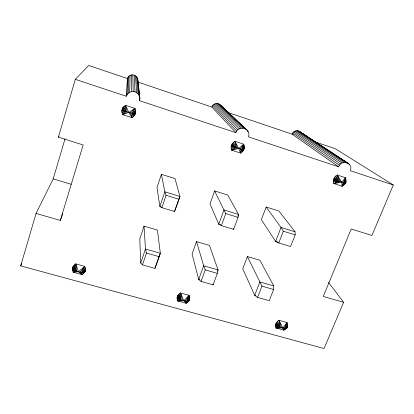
<?xml version="1.0" encoding="UTF-8"?>
<svg xmlns="http://www.w3.org/2000/svg" width="414" height="414" viewBox="0 0 414 414"><rect width="100%" height="100%" fill="white"/><g stroke="black" fill="none" stroke-linecap="round" stroke-linejoin="round"><path stroke-width="0.62" d="M36.059 213.422L60.315 220.439L83.167 144.962L58.379 137.189L75.317 79.338L126.213 96.245L128.159 93.207L131.383 91.577L131.393 74.96C134.234 74.38 137.189 76.383 137.784 79.203L139.906 98.894L139.585 100.69L235.918 132.692C238.345 124.464 251.717 128.723 248.421 136.848L338.6 166.811C340.991 159.028 353.835 162.852 350.322 170.703L393.3 184.986L371.917 235.483L351.212 228.994L323.251 296.45L343.604 302.334L324.043 348.531L20.7 265.876L36.059 213.422L53.204 178.879L65.07 138.721M345.949 180.944L345.53 177.746L337.26 175.024C334.227 176.519 332.494 180.354 333.839 183.547L342.093 186.243L345.85 182.895L345.949 180.944L344.686 184.049L345.85 182.895L345.514 182.558L345.949 180.944L345.762 183.081L344.37 182.947L338.481 181.016L333.829 178.729M125.551 105.27L125.411 111.2L122.616 114.611L132.03 117.685C135.362 116.039 136.718 111.645 134.985 108.38L125.551 105.27C122.208 106.926 120.857 111.345 122.616 114.611L128.775 112.432L134.985 108.38L132.133 113.405L132.03 117.685L128.775 112.432L125.551 105.27L127.031 111.827L132.133 113.405L135.45 113.679M129.66 92.177L130.079 75.415L131.393 74.96M273.644 289.505L273.742 285.939L259.935 260.271L247.375 256.571L242.754 268.769L254.703 295.327L257.586 297.418L269.229 300.709L273.644 289.505L261.964 286.157L247.375 256.571M73.283 266.083L72.331 269.121L74.07 269.757L74.37 264.841L75.317 270.508L73.164 272.2L78.463 271.724L84.792 266.409L81.744 272.283L82.169 274.673L78.463 271.724L75.767 263.904L75.317 270.508L72.528 270.709L74.07 269.757L73.283 266.083L73.164 268.976C76.3 271.517 81.123 273.276 85.005 271.625L85.605 269.488L84.792 266.409L75.767 263.904C72.745 265.322 71.374 269.317 73.164 272.2L82.169 274.673L84.642 272.515L85.336 271.061M128.159 93.207L128.93 76.207L130.079 75.415M126.984 94.594L128.029 77.273L128.93 76.207M334.657 177.233L334.538 179.19L333.405 180.354L336.944 180.375L335.826 175.966L338.481 181.016L333.839 183.547L341.7 182.191L345.53 177.746L343.522 185.301L345.26 183.097L345.954 179.298L344.37 182.947L342.093 186.243L341.7 182.191L337.26 175.024L338.481 181.016L333.41 182L336.944 180.375L334.657 177.233L335.599 179.748L333.405 180.354M126.213 96.245L127.445 78.541L128.029 77.273M287.254 327.443L287.414 323.883L286.974 322.516L279.005 320.307C276.257 321.606 274.539 325.078 275.947 327.935L283.9 330.118L287.031 327.96L287.451 325.337L287.031 327.96M189.653 298.277L188.8 300.869L187.956 301.149L189.653 298.277L189.265 300.404L187.516 302.36L186.15 303.255L177.699 300.931C176.1 298.059 177.668 294.333 180.545 292.983L189.017 295.332L189.653 298.277L189.265 300.404L188.603 301.175C184.556 301.351 179.521 300.181 177.358 296.476M275.817 323.67L278.415 326.082L277.654 321.176L279.807 326.853L275.947 327.935L282.829 328.012L286.974 322.516L285.241 329.254L286.426 328.292L287.414 323.883L285.479 328.416L283.9 330.118L279.005 320.307L279.807 326.853L275.496 326.574L278.415 326.082L276.568 322.325L276.35 324.436L275.45 325.119L282.829 328.012L286.426 328.292L287.451 325.337M244.301 147.555C244.338 149.987 242.475 151.917 240.503 153.087L231.695 150.21C230.148 146.975 231.711 142.866 234.893 141.293L243.717 144.201L244.301 147.555L243.127 150.799L242.883 149.547L244.301 147.555L243.127 150.799M238.05 217.355L238.531 214.426L227.778 195.03L214.638 190.932L210.012 203.879L218.778 224.243L221.381 225.64L233.62 229.335L238.05 217.355L225.77 213.598L214.638 190.932M231.462 145.159L234.013 146.639L233.429 142.276L235.478 147.265L231.695 150.21L238.769 148.466L243.717 144.201L240.503 153.087L238.769 148.466L234.893 141.293L235.478 147.265L231.172 148.585L234.013 146.639L232.259 143.596L231.933 145.547L231.09 146.861L234.013 146.639L240.358 148.957L242.883 149.547L243.649 149.609L243.924 149.247M137.784 79.203L137.66 81.993L211.854 107.045L235.918 132.692M178.087 295.079L177.678 297.2L177.047 297.987L179.438 298.799L179.174 293.883L180.763 299.56L177.699 300.931L183.847 300.745L189.017 295.332L186.15 303.255L183.847 300.745L180.545 292.983L180.763 299.56L177.161 299.508L179.438 298.799L178.087 295.079L178.382 297.997L177.047 297.987M283.9 330.118L284.252 328.318L286.974 322.516M217.34 273.359L218.033 269.902L209.5 245.409L196.536 241.585L192.08 254.046L198.71 279.466L201.038 281.422L213.096 284.837L217.34 273.359L205.246 269.892L203.683 265.772L196.536 241.585M135.766 111.899L134.685 115.304L133.52 113.71L135.606 110.093L132.133 113.405L133.515 116.67L133.52 113.71L135.766 111.899L134.576 113.86L134.685 115.304M85.605 269.488L84.642 272.515L83.147 272.257L85.419 267.905L81.744 272.283L83.561 273.747L83.147 272.257L85.605 269.488L84.259 272.034L84.642 272.515M122.125 109.306L124.029 110.6L124.055 106.294L125.411 111.2L121.985 112.903L124.029 110.6L122.886 107.671L121.814 111.092L124.029 110.6L127.031 111.827L122.616 114.611M342.093 186.243L343.154 182.636L345.53 177.746M144.051 226.122L139.782 238.857L140.713 263.04L142.452 264.851L154.95 268.386L160.332 253.29L157.434 230.065L144.051 226.122L145.464 249.011L146.468 253.032L142.452 264.851M161.419 174.325L156.978 187.568L159.882 206.451L161.874 207.673L174.568 211.507L179.945 196.438L174.993 178.563L161.419 174.325L164.844 191.801L166.071 195.325L161.874 207.673M140.713 263.04L145.464 249.011L160.332 253.29L154.95 268.386M174.568 211.507L179.945 196.438L164.844 191.801L159.882 206.451L161.087 206.814M60.315 220.439L62.705 213.743M201.038 281.422L205.246 269.892M221.381 225.64L225.77 213.598M217.593 271.087L218.033 269.902L203.683 265.772L198.71 279.466L199.952 279.817M237.879 216.201L238.531 214.426L223.969 209.955L218.778 224.243L220.59 224.792M266.155 207.01L261.358 219.674L275.6 241.414L278.767 242.966L290.576 246.532L295.182 234.847L295.058 231.783L278.881 210.98L266.155 207.01L281.002 227.467L283.336 231.219L295.182 234.847M257.586 297.418L261.964 286.157M278.767 242.966L283.336 231.219M20.7 265.876L21.756 263.542M211.854 107.045C212.967 103.407 218.194 102.232 220.631 105.228L247.293 130.312M188.603 301.175L189.327 299.783M348.355 163.39L299.648 131.492C297.004 129.66 293.128 131.197 292.077 134.141L338.6 166.811M344.686 184.049L345.26 183.097M58.379 137.189L59.067 136.097M189.017 295.332L185.389 301.087L186.15 303.255M243.717 144.201L240.358 148.957L240.503 153.087M84.792 266.409L80.145 272.096L82.169 274.673M75.317 79.338L88.731 65.469L127.445 78.541M134.985 108.38L130.513 112.97L132.03 117.685M121.814 111.092L122.979 110.057L122.886 107.671M231.09 146.861L232.803 146.054L232.259 143.596M231.695 150.21L237.103 147.891L234.893 141.293M333.839 183.547L340.106 181.637L337.26 175.024M73.164 272.2L76.818 271.18L75.767 263.904M72.331 269.121L73.164 268.976L72.59 267.542M177.699 300.931L182.263 300.228L180.545 292.983M275.947 327.935L281.313 327.51L279.005 320.307M131.383 91.577C135.083 90.811 138.964 93.383 139.751 97.067M275.45 325.119L277.235 325.259L276.568 322.325M255.904 295.663L254.703 295.327L259.883 281.95L273.742 285.939M146.468 253.032L159.007 256.628M53.204 178.879L71.167 184.282M278.032 242.149L275.6 241.414L281.002 227.467L295.058 231.783M166.071 195.325L178.807 199.227M227.638 112.38L293.231 134.529M315.271 141.971L335.299 148.735L393.3 184.986M298.515 130.922L346.922 162.676M308.647 137.645L299.648 131.492M310.262 138.7L319.944 145.055M321.554 146.116L335.004 154.939M336.08 155.648L338.766 157.413M339.842 158.117L345.757 162.003M346.834 162.707L349.525 164.472M297.257 130.679L345.317 162.376M295.958 130.783L343.656 162.511M294.711 131.217L342.052 163.075M293.604 131.957L340.608 164.027M292.703 132.956L339.433 165.3M219.632 104.338L246.014 129.168M222.287 107.231L220.631 105.228M226.453 111.175L229.232 113.798M234.329 118.616L236.182 120.37M242.2 126.063L243.127 126.938M247.293 130.876L248.219 131.755M218.432 103.743L244.472 128.412M217.117 103.484L242.775 128.086M215.772 103.583L241.031 128.216M214.488 104.028L239.37 128.801M213.36 104.794L237.9 129.789M212.465 105.824L236.72 131.119M328.483 282.307L343.604 302.334M233.284 228.626L233.62 229.335M137.903 80.611L139.906 98.894M137.308 77.868L139.13 95.334M139.456 99.443L139.585 100.69M136.506 76.693L138.079 93.812M135.435 75.767L136.682 92.607M213.034 283.952L213.096 284.837M134.167 75.141L135.021 91.799M132.791 74.867L133.215 91.447M189.545 296.76L187.516 302.36L186.792 301.226L189.545 296.76M244.229 145.832L241.957 152.109L241.766 149.325L244.229 145.832"/></g></svg>
